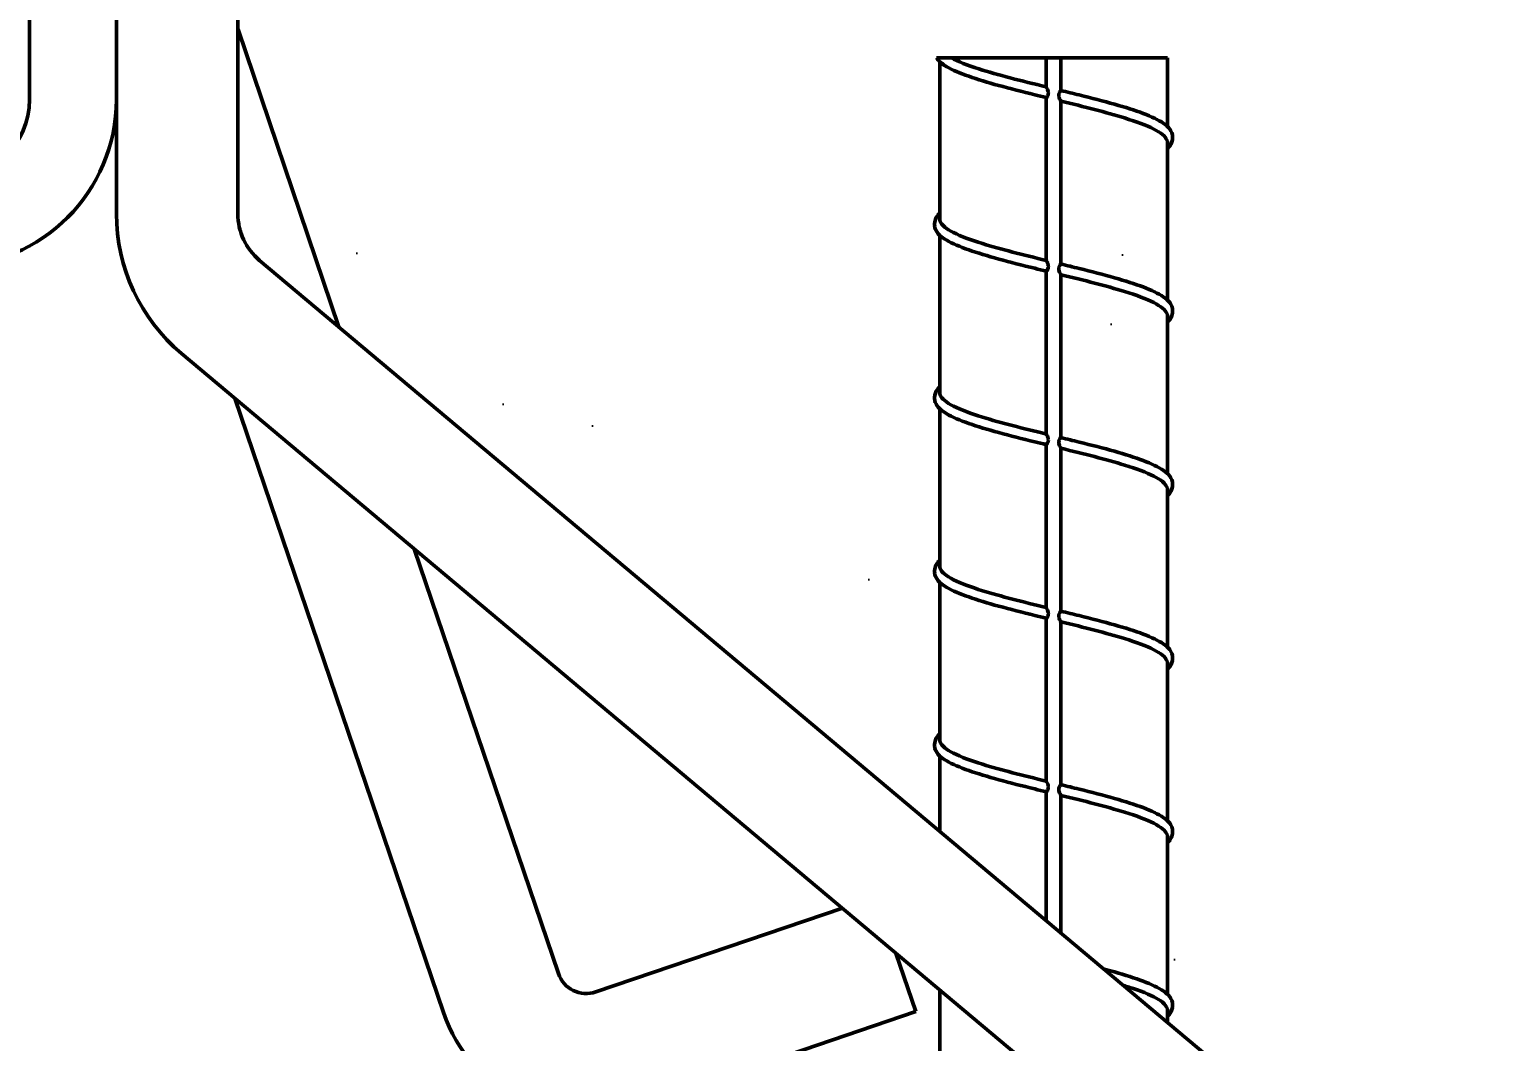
# Model space of a CAD drawing. Header units: inches. Extents: x 6 to 170, y 1 to 50.
# Drawn here: x 22.11 to 25.14, y 14.033 to 16.116 of the extents above; entities that cross this region are included whole.
import ezdxf

# ---------------------------------------------------------------- set-up
doc = ezdxf.new("R2010")
doc.units = ezdxf.units.IN
doc.header["$LTSCALE"] = 8
doc.header["$MEASUREMENT"] = 0
doc.layers.add('Visible (ANSI)', color=7, linetype='Continuous', lineweight=50)
doc.styles.get("Standard").update_dxf_attribs({"font": 'romans.shx'})
doc.dimstyles.get("Standard").update_dxf_attribs({"dimtxt": 1.5, "dimasz": 0.75, "dimexe": 0.5, "dimexo": 0.5, "dimgap": 0.09, "dimtad": 0, "dimtih": 1, "dimtoh": 1, "dimdec": 5, "dimzin": 0, "dimdsep": 46, "dimlunit": 5, "dimtxsty": 'Standard', "dimcen": 0, "dimclrd": 256, "dimclre": 256, "dimclrt": 256, "dimadec": 0, "dimazin": 0, "dimtfac": 0.75, "dimtdec": 5, "dimtofl": 0, "dimtmove": 0, "dimatfit": 3, "dimfxl": 0, "dimtolj": 1, "dimtzin": 0, "dimlwd": -1, "dimlwe": -1, "dimarcsym": 0})

# ---------------------------------------------------------------- blocks, each defined once
blk = doc.blocks.new('*D1')
for p, q in [((11.7323, 15.1523), (11.7323, 24.6159)), ((20.9823, 15.1523), (20.9823, 24.6159)), ((13.2323, 24.1159), (19.4823, 24.1159)), ((20.9823, 24.1159), (23.4283, 24.1159))]:
    blk.add_line(p, q)
for points in [[(13.2323, 24.3659), (13.2323, 23.8659), (11.7323, 24.1159)], [(19.4823, 24.3659), (19.4823, 23.8659), (20.9823, 24.1159)]]:
    blk.add_solid(points)
at = {"layer": 'Defpoints', "color": 0}
for p in [(20.9823, 24.1159), (11.7323, 14.6523), (20.9823, 14.6523)]:
    blk.add_point(p, dxfattribs=at)
at = {"insert": (28.4818, 24.1159), "char_height": 1.5, "attachment_point": 5}
blk.add_mtext('\\A1;9{\\H0.750000x;\\S1/4;} [235]', dxfattribs=at)
blk = doc.blocks.new('*D3')
for p, q in [((26.7948, 17.3073), (34.8194, 17.3073)), ((34.3194, 15.8073), (34.3194, 13.9918)), ((34.3194, 9.6527), (34.3194, 11.9918)), ((16.8573, 8.1527), (34.8194, 8.1527))]:
    blk.add_line(p, q)
for points in [[(34.0694, 15.8073), (34.5694, 15.8073), (34.3194, 17.3073)], [(34.0694, 9.6527), (34.5694, 9.6527), (34.3194, 8.1527)]]:
    blk.add_solid(points)
at = {"layer": 'Defpoints', "color": 0}
for p in [(26.2948, 17.3073), (34.3194, 17.3073), (16.3573, 8.1527)]:
    blk.add_point(p, dxfattribs=at)
at = {"insert": (34.3194, 12.9918), "char_height": 1.5, "attachment_point": 5}
blk.add_mtext('\\A1;INVERT', dxfattribs=at)

msp = doc.modelspace()

# ---------------------------------------------------------------- hatches: boundary and pattern name
h = msp.add_hatch()
h.set_pattern_fill('AR-CONC', scale=0.5, style=0)
h.set_pattern_definition([(50, (-24.881, -75.5207), (3.5863, -0.31376), [0.375, -4.125]), (355, (-24.881, -75.5207), (-0.69376, 3.76096), [0.3, -3.3]), (100.4514, (-24.5822, -75.547), (2.89255, 3.4472), [0.3187, -3.50571]), (46.184, (-24.881, -74.5207), (5.3362, -0.8276), [0.5625, -6.1875]), (96.6356, (-24.4364, -74.5897), (4.67331, 4.8706), [0.47805, -5.25856]), (351.184, (-24.881, -74.5207), (4.6733, 4.8706), [0.45, -4.95]), (21, (-24.381, -74.7707), (2.984535, -2.013094), [0.375, -4.125]), (326, (-24.381, -74.7707), (1.21658, 3.62575), [0.3, -3.3]), (71.4514, (-24.1323, -74.9385), (4.20111, 1.61265), [0.3187, -3.50571]), (37.5, (-24.881, -75.5207), (0.0608, 1.66447), [0, -3.26, 0, -3.35, 0, -3.3125]), (7.5, (-24.881, -75.5207), (1.315348, 1.97206), [0, -1.91, 0, -3.185, 0, -1.2625]), (327.5, (-25.996, -75.5207), (2.669112, -0.112774), [0, -1.25, 0, -3.9, 0, -5.175]), (317.5, (-26.496, -75.5207), (2.91593, 0.500525), [0, -1.625, 0, -2.59, 0, -3.675])])
h.paths.add_polyline_path([(6.357302, 17.307259), (6.357302, 4.137707), (8.321623, 4.137707), (8.321623, 12.12387), (7.904212, 12.197471, -0.36397023), (7.68936, 12.453521), (7.68936, 12.728537), (7.373155, 12.728537), (7.373155, 12.596112), (7.13503, 12.596112), (7.13503, 13.233462), (7.373155, 13.233462), (7.373155, 13.101037), (7.68936, 13.101037), (7.68936, 13.378944, -0.22169466), (7.782235, 13.578116), (8.320134, 14.029467), (8.320134, 14.994748), (8.843884, 14.994748), (8.843884, 14.468945), (9.917325, 15.369669), (10.165302, 16.100185), (10.165302, 16.587259), (10.395302, 16.587259), (10.395302, 17.307259)])
h.paths.add_polyline_path([(8.320134, 13.081037), (8.320134, 13.840182), (7.87544, 13.46704, 0.22169466), (7.83436, 13.378944), (7.83436, 13.081037)], flags=17)
h.paths.add_polyline_path([(7.83436, 12.748537), (7.83436, 12.453521, 0.36397023), (7.929391, 12.340268), (8.321623, 12.271107), (8.321623, 12.748537)], flags=17)
h.paths.add_polyline_path([(9.827481, 15.104997), (8.830373, 14.268324), (8.830373, 14.233126), (9.409362, 14.036586, 0.41421356), (9.475951, 14.069424)], flags=17)
h.paths.add_polyline_path([(9.209862, 12.114487), (9.184683, 11.97169), (8.835373, 12.033282), (8.835373, 4.137707), (16.357302, 4.137707), (16.357302, 7.950207, -0.22836778), (13.852543, 9.157165), (11.62839, 11.94887, -0.16978527), (11.529802, 12.230832), (11.529802, 13.022774), (11.481737, 13.083105, -0.1695796), (11.342302, 13.481378), (11.342302, 14.039668), (11.173052, 14.039668), (11.173052, 14.57485), (11.342302, 14.57485), (11.342302, 14.667259), (11.747302, 14.667259), (11.747302, 14.447259), (11.782302, 14.447259), (11.782302, 15.394259, 0.41879765), (11.554802, 15.618232), (11.554802, 14.768259), (10.909802, 14.768259), (10.909802, 15.618259), (10.838302, 15.618259, -0.32641956), (10.435302, 15.912729), (10.435302, 15.736259, -0.22169466), (10.342427, 15.537088), (10.226176, 15.439541), (9.731623, 13.982635, -0.41421356), (9.322573, 13.780914), (8.835373, 13.946297), (8.835373, 12.180519)])
h.paths.add_polyline_path([(16.357302, 7.950207), (16.357302, 4.137707), (23.879231, 4.137707), (23.879231, 12.033282), (23.529921, 11.97169), (23.504742, 12.114487), (23.879231, 12.180519), (23.879231, 13.946297), (23.392031, 13.780914, -0.41421356), (22.982982, 13.982635), (22.488429, 15.439541), (22.372177, 15.537088, -0.22169466), (22.279302, 15.736259), (22.279302, 15.912729, -0.32641956), (21.876302, 15.618259), (21.804802, 15.618259), (21.804802, 14.768259), (21.159802, 14.768259), (21.159802, 15.618232, 0.41879765), (20.932302, 15.394259), (20.932302, 14.447259), (20.967302, 14.447259), (20.967302, 14.667259), (21.372302, 14.667259), (21.372302, 14.57485), (21.541552, 14.57485), (21.541552, 14.039668), (21.372302, 14.039668), (21.372302, 13.482401, -0.16999096), (21.232867, 13.083105), (21.184802, 13.022774), (21.184802, 12.230832, -0.16978527), (21.086214, 11.94887), (18.862061, 9.157165, -0.22836778)])
h.paths.add_polyline_path([(22.887123, 15.104997), (23.238653, 14.069424, 0.41421356), (23.305242, 14.036586), (23.884231, 14.233126), (23.884231, 14.268324)], flags=17)
h.paths.add_polyline_path([(24.39447, 13.081037), (24.880244, 13.081037), (24.880244, 13.378944, 0.22169466), (24.839165, 13.46704), (24.39447, 13.840182)], flags=17)
h.paths.add_polyline_path([(24.392981, 12.271107), (24.785213, 12.340268, 0.36397023), (24.880244, 12.453521), (24.880244, 12.748537), (24.392981, 12.748537)], flags=17)
h.paths.add_polyline_path([(26.357302, 17.307259), (22.319302, 17.307259), (22.319302, 16.587259), (22.549302, 16.587259), (22.549302, 16.100185), (22.797279, 15.369669), (23.87072, 14.468945), (23.87072, 14.994748), (24.39447, 14.994748), (24.39447, 14.029467), (24.932369, 13.578116, -0.22169466), (25.025244, 13.378944), (25.025244, 13.101037), (25.341449, 13.101037), (25.341449, 13.233462), (25.579574, 13.233462), (25.579574, 12.596112), (25.341449, 12.596112), (25.341449, 12.728537), (25.025244, 12.728537), (25.025244, 12.453521, -0.36397023), (24.810392, 12.197471), (24.392981, 12.12387), (24.392981, 4.137707), (26.357302, 4.137707)])

# ---------------------------------------------------------------- linework, layer by layer
at = {"layer": 'Visible (ANSI)'}
for p, q in [((22.110302, 17.307259), (22.110302, 15.971259)), ((22.289302, 15.971259), (22.289302, 17.307259)), ((22.539302, 15.736259), (22.539302, 16.557259)), ((22.539567, 16.115652), (22.74742, 15.503339)), ((23.977357, 16.057259), (23.981526, 16.057259)), ((23.981526, 16.057259), (24.007582, 16.057259)), ((23.983869, 16.049378), (23.983869, 15.725906)), ((24.007582, 16.057259), (24.203244, 16.057259)), ((24.203244, 16.057259), (24.233244, 16.057259)), ((24.203244, 16.057259), (24.203244, 15.997363)), ((24.233244, 16.057259), (24.452619, 16.057259)), ((24.233244, 16.057259), (24.233244, 15.990098)), ((24.452619, 16.057259), (24.452619, 15.915939)), ((22.289302, 15.971259), (22.289302, 15.736259)), ((24.203244, 15.975459), (24.203244, 15.64022)), ((24.233244, 15.968194), (24.233244, 15.632955)), ((24.452619, 15.882515), (24.452619, 15.558796)), ((23.983869, 15.69206), (23.983869, 15.368763)), ((25.006289, 13.607923), (22.583954, 15.640504)), ((24.203244, 15.618316), (24.203244, 15.283078)), ((24.233244, 15.611051), (24.233244, 15.275812)), ((24.452619, 15.525372), (24.452619, 15.201653)), ((22.423257, 15.448993), (24.845592, 13.416412)), ((22.533162, 15.356771), (22.962288, 14.092605)), ((23.983869, 15.334917), (23.983869, 15.01162)), ((24.203244, 15.261174), (24.203244, 14.925935)), ((24.233244, 15.253908), (24.233244, 14.918669)), ((24.452619, 15.16823), (24.452619, 14.84451)), ((22.902323, 15.047008), (23.199021, 14.172965)), ((23.983869, 14.977774), (23.983869, 14.654477)), ((24.203244, 14.904031), (24.203244, 14.568792)), ((24.233244, 14.896765), (24.233244, 14.561526)), ((24.452619, 14.811087), (24.452619, 14.487367)), ((23.983869, 14.620631), (23.983869, 14.465835)), ((24.203244, 14.546888), (24.203244, 14.281758)), ((24.233244, 14.539622), (24.233244, 14.256585)), ((24.452619, 14.453944), (24.452619, 14.130224)), ((23.276179, 14.134914), (23.783913, 14.307267)), ((23.89385, 14.215019), (23.934772, 14.094466)), ((23.983869, 14.139483), (23.983869, 13.940192)), ((23.356539, 13.898182), (23.934772, 14.094466)), ((24.452619, 14.096801), (24.452619, 14.072507))]:
    msp.add_line(p, q, dxfattribs=at)
for centre, radius, start, end in [((22.544302, 16.117259), 0.005, 180, 198.75), ((21.946302, 15.971259), 0.164, 270, 0), ((21.946302, 15.971259), 0.343, 270, 0), ((22.664302, 15.736259), 0.375, 180, 230), ((22.664302, 15.736259), 0.125, 180, 230), ((23.256625, 14.192519), 0.060832, 198.75, 288.75), ((23.256625, 14.192519), 0.310832, 198.75, 288.75)]:
    msp.add_arc(centre, radius, start, end, dxfattribs=at)
for points, knots in [([(24.179408, 15.981263), (24.153742, 15.987575), (24.128401, 15.993968), (24.082542, 16.006545), (24.061422, 16.012885), (24.025228, 16.025639), (24.009866, 16.032185), (23.988781, 16.044552), (23.981675, 16.050228), (23.977357, 16.057259)], [0, 0, 0, 0, 0.203430746, 0.203430746, 0.404937263, 0.404937263, 0.610847612, 0.610847612, 0.783550252, 0.783550252, 0.783550252, 0.783550252]), ([(24.007582, 16.057259), (24.021349, 16.049642), (24.040652, 16.0421), (24.083602, 16.028289), (24.105476, 16.022136), (24.152713, 16.009749), (24.17776, 16.003597), (24.203244, 15.997403)], [0, 0, 0, 0, 0.246279009, 0.246279009, 0.446529448, 0.446529448, 0.646759767, 0.646759767, 0.646759767, 0.646759767]), ([(24.203244, 15.997363), (24.203244, 15.997268), (24.203342, 15.997073), (24.203756, 15.996369), (24.204119, 15.995802), (24.204992, 15.994269), (24.205495, 15.993303), (24.206443, 15.990989), (24.206865, 15.989641), (24.207302, 15.987272), (24.207406, 15.986288), (24.207421, 15.985307)], [0.1204216818, 0.1204216818, 0.1204216818, 0.1204216818, 0.1282466029, 0.1282466029, 0.1382972589, 0.1382972589, 0.149124682, 0.149124682, 0.1608628341, 0.1608628341, 0.1686954046, 0.1686954046, 0.1686954046, 0.1686954046]), ([(24.207421, 15.985307), (24.207427, 15.9849), (24.207418, 15.984494), (24.207318, 15.982885), (24.207096, 15.981713), (24.206418, 15.979696), (24.206008, 15.978879), (24.205108, 15.977461), (24.204646, 15.976919), (24.203802, 15.976025), (24.203448, 15.975727), (24.203266, 15.975518), (24.203244, 15.975483), (24.203244, 15.975459)], [0.1686954046, 0.1686954046, 0.1686954046, 0.1686954046, 0.1719430281, 0.1719430281, 0.1816510011, 0.1816510011, 0.1903114508, 0.1903114508, 0.1995096788, 0.1995096788, 0.2105702879, 0.2105702879, 0.2139479988, 0.2139479988, 0.2139479988, 0.2139479988]), ([(24.233244, 15.968194), (24.233244, 15.96827), (24.233153, 15.968439), (24.232753, 15.969075), (24.232392, 15.969608), (24.231518, 15.971061), (24.231015, 15.971977), (24.230063, 15.974191), (24.229639, 15.975482), (24.229158, 15.977973), (24.22905, 15.979132), (24.229067, 15.980283)], [0.3284884484, 0.3284884484, 0.3284884484, 0.3284884484, 0.3355788545, 0.3355788545, 0.3449996679, 0.3449996679, 0.3549342348, 0.3549342348, 0.3656542501, 0.3656542501, 0.3743083516, 0.3743083516, 0.3743083516, 0.3743083516]), ([(24.229067, 15.980283), (24.22907, 15.980514), (24.229079, 15.980745), (24.229168, 15.982259), (24.229407, 15.983513), (24.230122, 15.985664), (24.230552, 15.98654), (24.231483, 15.988043), (24.231951, 15.988613), (24.232636, 15.989381), (24.232876, 15.989622), (24.233172, 15.989946), (24.233244, 15.990042), (24.233244, 15.990098)], [0.3743083516, 0.3743083516, 0.3743083516, 0.3743083516, 0.3760437641, 0.3760437641, 0.385752735, 0.385752735, 0.3944012706, 0.3944012706, 0.403436885, 0.403436885, 0.4106840141, 0.4106840141, 0.4171682294, 0.4171682294, 0.4171682294, 0.4171682294]), ([(24.452619, 15.882515), (24.452619, 15.884332), (24.45226, 15.886151), (24.448527, 15.895592), (24.43926, 15.903134), (24.409323, 15.918369), (24.388955, 15.92591), (24.345757, 15.939311), (24.324954, 15.945062), (24.280465, 15.956628), (24.25704, 15.962378), (24.233244, 15.968161)], [0.926164658, 0.926164658, 0.926164658, 0.926164658, 0.985116036, 0.985116036, 1.231395044, 1.231395044, 1.477674053, 1.477674053, 1.664662529, 1.664662529, 1.851630885, 1.851630885, 1.851630885, 1.851630885]), ([(24.270734, 15.980924), (24.296197, 15.974588), (24.321068, 15.96817), (24.365546, 15.955536), (24.385741, 15.949164), (24.419793, 15.936298), (24.433886, 15.929689), (24.449538, 15.919005), (24.453964, 15.915142), (24.460659, 15.906261), (24.463137, 15.900704), (24.463242, 15.893708)], [0, 0, 0, 0, 0.203969624, 0.203969624, 0.406026718, 0.406026718, 0.612891389, 0.612891389, 0.725113834, 0.725113834, 0.841255683, 0.841255683, 0.841255683, 0.841255683]), ([(24.463242, 15.893708), (24.463346, 15.886804), (24.461088, 15.881292), (24.456395, 15.874729), (24.454636, 15.872749), (24.452619, 15.870844)], [0, 0, 0, 0, 0.114595272, 0.114595272, 0.168220617, 0.168220617, 0.168220617, 0.168220617]), ([(23.973246, 15.715136), (23.973349, 15.722042), (23.975772, 15.727555), (23.980486, 15.73389), (23.982077, 15.735663), (23.983869, 15.737374)], [0, 0, 0, 0, 0.114634885, 0.114634885, 0.162316622, 0.162316622, 0.162316622, 0.162316622]), ([(23.983869, 15.725906), (23.983869, 15.724089), (23.984228, 15.72227), (23.987961, 15.712829), (23.997227, 15.705288), (24.027165, 15.690053), (24.047533, 15.682511), (24.09073, 15.66911), (24.111534, 15.66336), (24.156023, 15.651793), (24.179448, 15.646044), (24.203244, 15.640261)], [0.926164658, 0.926164658, 0.926164658, 0.926164658, 0.985116036, 0.985116036, 1.231395044, 1.231395044, 1.477674053, 1.477674053, 1.664662529, 1.664662529, 1.851630885, 1.851630885, 1.851630885, 1.851630885]), ([(24.179408, 15.62412), (24.153742, 15.630432), (24.128401, 15.636825), (24.082542, 15.649402), (24.061422, 15.655742), (24.025228, 15.668496), (24.009866, 15.675042), (23.986526, 15.688732), (23.978347, 15.695328), (23.9738, 15.708289), (23.973193, 15.711621), (23.973246, 15.715136)], [0, 0, 0, 0, 0.203430746, 0.203430746, 0.404937263, 0.404937263, 0.610847612, 0.610847612, 0.824043032, 0.824043032, 0.882389128, 0.882389128, 0.882389128, 0.882389128]), ([(24.203244, 15.64022), (24.203244, 15.640117), (24.203361, 15.639893), (24.203826, 15.639115), (24.204203, 15.638521), (24.205095, 15.636933), (24.205601, 15.635937), (24.206533, 15.633579), (24.206937, 15.63222), (24.207322, 15.629937), (24.207408, 15.629049), (24.207421, 15.628164)], [0.4206586508, 0.4206586508, 0.4206586508, 0.4206586508, 0.4289664094, 0.4289664094, 0.4388051619, 0.4388051619, 0.449483114, 0.449483114, 0.4609557774, 0.4609557774, 0.46790441, 0.46790441, 0.46790441, 0.46790441]), ([(24.207421, 15.628164), (24.207428, 15.627667), (24.207413, 15.62717), (24.207278, 15.625495), (24.20704, 15.624353), (24.206337, 15.622371), (24.205914, 15.621565), (24.205001, 15.620179), (24.20454, 15.619657), (24.203715, 15.618801), (24.203383, 15.618525), (24.203256, 15.618357), (24.203244, 15.618334), (24.203244, 15.618316)], [0.46790441, 0.46790441, 0.46790441, 0.46790441, 0.4718081582, 0.4718081582, 0.4812317107, 0.4812317107, 0.4898713876, 0.4898713876, 0.4991058623, 0.4991058623, 0.5102974269, 0.5102974269, 0.512753577, 0.512753577, 0.512753577, 0.512753577]), ([(24.233244, 15.611051), (24.233244, 15.611085), (24.233226, 15.611138), (24.233083, 15.611428), (24.23282, 15.611816), (24.232083, 15.612968), (24.231618, 15.613723), (24.230646, 15.615626), (24.230156, 15.616772), (24.229387, 15.619379), (24.229132, 15.620825), (24.229066, 15.622571), (24.229063, 15.622856), (24.229067, 15.623141)], [0.2107758481, 0.2107758481, 0.2107758481, 0.2107758481, 0.2140832419, 0.2140832419, 0.2239658174, 0.2239658174, 0.2340855217, 0.2340855217, 0.2450407547, 0.2450407547, 0.2566376021, 0.2566376021, 0.2588943506, 0.2588943506, 0.2588943506, 0.2588943506]), ([(24.229067, 15.623141), (24.229083, 15.624232), (24.229214, 15.625317), (24.229713, 15.62744), (24.230092, 15.628436), (24.230976, 15.630153), (24.231448, 15.630826), (24.232349, 15.631949), (24.232759, 15.632355), (24.233158, 15.632787), (24.233244, 15.632894), (24.233244, 15.632955)], [0.2588943506, 0.2588943506, 0.2588943506, 0.2588943506, 0.2675566432, 0.2675566432, 0.2768896283, 0.2768896283, 0.2861479064, 0.2861479064, 0.2965808941, 0.2965808941, 0.3032050972, 0.3032050972, 0.3032050972, 0.3032050972]), ([(24.452619, 15.525372), (24.452619, 15.527189), (24.45226, 15.529008), (24.448527, 15.538449), (24.43926, 15.545991), (24.409323, 15.561226), (24.388955, 15.568767), (24.345757, 15.582168), (24.324954, 15.587919), (24.280465, 15.599485), (24.25704, 15.605235), (24.233244, 15.611018)], [0.926164658, 0.926164658, 0.926164658, 0.926164658, 0.985116036, 0.985116036, 1.231395044, 1.231395044, 1.477674053, 1.477674053, 1.664662529, 1.664662529, 1.851630885, 1.851630885, 1.851630885, 1.851630885]), ([(24.270734, 15.623781), (24.296197, 15.617445), (24.321068, 15.611027), (24.365546, 15.598393), (24.385741, 15.592021), (24.419793, 15.579155), (24.433886, 15.572546), (24.449538, 15.561862), (24.453964, 15.558), (24.460659, 15.549118), (24.463137, 15.543562), (24.463242, 15.536565)], [0, 0, 0, 0, 0.203969624, 0.203969624, 0.406026718, 0.406026718, 0.612891389, 0.612891389, 0.725113834, 0.725113834, 0.841255683, 0.841255683, 0.841255683, 0.841255683]), ([(24.463242, 15.536565), (24.463346, 15.529661), (24.461088, 15.524149), (24.456395, 15.517586), (24.454636, 15.515607), (24.452619, 15.513701)], [0, 0, 0, 0, 0.114595272, 0.114595272, 0.168220617, 0.168220617, 0.168220617, 0.168220617]), ([(23.973246, 15.357993), (23.973349, 15.364899), (23.975772, 15.370412), (23.980486, 15.376748), (23.982077, 15.37852), (23.983869, 15.380231)], [0, 0, 0, 0, 0.114634885, 0.114634885, 0.162316622, 0.162316622, 0.162316622, 0.162316622]), ([(23.983869, 15.368763), (23.983869, 15.366946), (23.984228, 15.365127), (23.987961, 15.355687), (23.997227, 15.348145), (24.027165, 15.33291), (24.047533, 15.325368), (24.09073, 15.311967), (24.111534, 15.306217), (24.156023, 15.29465), (24.179448, 15.288901), (24.203244, 15.283118)], [0.926164658, 0.926164658, 0.926164658, 0.926164658, 0.985116036, 0.985116036, 1.231395044, 1.231395044, 1.477674053, 1.477674053, 1.664662529, 1.664662529, 1.851630885, 1.851630885, 1.851630885, 1.851630885]), ([(24.179408, 15.266978), (24.153742, 15.273289), (24.128401, 15.279682), (24.082542, 15.292259), (24.061422, 15.298599), (24.025228, 15.311354), (24.009866, 15.317899), (23.986526, 15.331589), (23.978347, 15.338185), (23.9738, 15.351146), (23.973193, 15.354478), (23.973246, 15.357993)], [0, 0, 0, 0, 0.203430746, 0.203430746, 0.404937263, 0.404937263, 0.610847612, 0.610847612, 0.824043032, 0.824043032, 0.882389128, 0.882389128, 0.882389128, 0.882389128]), ([(24.203244, 15.283078), (24.203244, 15.283066), (24.203245, 15.283052), (24.20328, 15.282881), (24.203474, 15.282554), (24.204103, 15.281524), (24.204527, 15.280833), (24.205474, 15.27904), (24.205982, 15.277934), (24.206705, 15.275811), (24.206957, 15.274868), (24.207305, 15.27296), (24.207406, 15.27199), (24.207421, 15.271021)], [0.3562750978, 0.3562750978, 0.3562750978, 0.3562750978, 0.3571842199, 0.3571842199, 0.3667230818, 0.3667230818, 0.3763972695, 0.3763972695, 0.3870648736, 0.3870648736, 0.3947330351, 0.3947330351, 0.4021176952, 0.4021176952, 0.4021176952, 0.4021176952]), ([(24.207421, 15.271021), (24.207441, 15.269714), (24.207298, 15.268405), (24.206724, 15.266188), (24.206356, 15.265288), (24.205499, 15.263724), (24.20504, 15.263112), (24.204151, 15.262077), (24.203736, 15.261701), (24.203331, 15.261312), (24.203244, 15.26122), (24.203244, 15.261174)], [0.4021176952, 0.4021176952, 0.4021176952, 0.4021176952, 0.4120822148, 0.4120822148, 0.4204192736, 0.4204192736, 0.4288881644, 0.4288881644, 0.438800787, 0.438800787, 0.4451307126, 0.4451307126, 0.4451307126, 0.4451307126]), ([(24.229067, 15.265998), (24.229086, 15.267258), (24.229258, 15.268507), (24.229863, 15.270728), (24.230263, 15.271675), (24.231168, 15.273308), (24.231641, 15.273941), (24.232519, 15.274988), (24.232903, 15.275357), (24.233194, 15.275691), (24.233244, 15.275765), (24.233244, 15.275812)], [0.2007965331, 0.2007965331, 0.2007965331, 0.2007965331, 0.2103536846, 0.2103536846, 0.2191863103, 0.2191863103, 0.2281332374, 0.2281332374, 0.2384115104, 0.2384115104, 0.2433064525, 0.2433064525, 0.2433064525, 0.2433064525]), ([(24.233244, 15.253908), (24.233244, 15.253962), (24.2332, 15.25406), (24.23295, 15.254491), (24.23264, 15.254944), (24.231835, 15.256231), (24.231349, 15.257058), (24.230376, 15.259103), (24.22991, 15.260317), (24.229251, 15.262955), (24.229065, 15.264356), (24.229065, 15.265834), (24.229066, 15.265916), (24.229067, 15.265998)], [0.1548793359, 0.1548793359, 0.1548793359, 0.1548793359, 0.1598094867, 0.1598094867, 0.1692063025, 0.1692063025, 0.1789849012, 0.1789849012, 0.1895908278, 0.1895908278, 0.2001760629, 0.2001760629, 0.2007965331, 0.2007965331, 0.2007965331, 0.2007965331]), ([(24.452619, 15.16823), (24.452619, 15.170046), (24.45226, 15.171865), (24.448527, 15.181306), (24.43926, 15.188848), (24.409323, 15.204083), (24.388955, 15.211624), (24.345757, 15.225026), (24.324954, 15.230776), (24.280465, 15.242342), (24.25704, 15.248092), (24.233244, 15.253875)], [0.926164658, 0.926164658, 0.926164658, 0.926164658, 0.985116036, 0.985116036, 1.231395044, 1.231395044, 1.477674053, 1.477674053, 1.664662529, 1.664662529, 1.851630885, 1.851630885, 1.851630885, 1.851630885]), ([(24.270734, 15.266639), (24.296197, 15.260302), (24.321068, 15.253885), (24.365546, 15.24125), (24.385741, 15.234878), (24.419793, 15.222012), (24.433886, 15.215403), (24.449538, 15.204719), (24.453964, 15.200857), (24.460659, 15.191976), (24.463137, 15.186419), (24.463242, 15.179422)], [0, 0, 0, 0, 0.203969624, 0.203969624, 0.406026718, 0.406026718, 0.612891389, 0.612891389, 0.725113834, 0.725113834, 0.841255683, 0.841255683, 0.841255683, 0.841255683]), ([(24.463242, 15.179422), (24.463346, 15.172518), (24.461088, 15.167007), (24.456395, 15.160443), (24.454636, 15.158464), (24.452619, 15.156558)], [0, 0, 0, 0, 0.114595272, 0.114595272, 0.168220617, 0.168220617, 0.168220617, 0.168220617]), ([(24.179408, 14.909835), (24.153742, 14.916147), (24.128401, 14.922539), (24.082542, 14.935116), (24.061422, 14.941457), (24.025228, 14.954211), (24.009866, 14.960757), (23.986526, 14.974446), (23.978347, 14.981042), (23.9738, 14.994003), (23.973193, 14.997335), (23.973246, 15.00085)], [0, 0, 0, 0, 0.203430746, 0.203430746, 0.404937263, 0.404937263, 0.610847612, 0.610847612, 0.824043032, 0.824043032, 0.882389128, 0.882389128, 0.882389128, 0.882389128]), ([(23.973246, 15.00085), (23.973349, 15.007757), (23.975772, 15.013269), (23.980486, 15.019605), (23.982077, 15.021377), (23.983869, 15.023088)], [0, 0, 0, 0, 0.114634885, 0.114634885, 0.162316622, 0.162316622, 0.162316622, 0.162316622]), ([(23.983869, 15.01162), (23.983869, 15.009804), (23.984228, 15.007985), (23.987961, 14.998544), (23.997227, 14.991002), (24.027165, 14.975767), (24.047533, 14.968225), (24.09073, 14.954824), (24.111534, 14.949074), (24.156023, 14.937508), (24.179448, 14.931758), (24.203244, 14.925975)], [0.926164658, 0.926164658, 0.926164658, 0.926164658, 0.985116036, 0.985116036, 1.231395044, 1.231395044, 1.477674053, 1.477674053, 1.664662529, 1.664662529, 1.851630885, 1.851630885, 1.851630885, 1.851630885]), ([(24.203244, 14.925935), (24.203244, 14.92584), (24.203342, 14.925644), (24.203756, 14.92494), (24.204119, 14.924373), (24.204992, 14.92284), (24.205495, 14.921874), (24.206443, 14.91956), (24.206865, 14.918213), (24.207302, 14.915843), (24.207406, 14.91486), (24.207421, 14.913878)], [0.1204216839, 0.1204216839, 0.1204216839, 0.1204216839, 0.1282466123, 0.1282466123, 0.1382972686, 0.1382972686, 0.1491246927, 0.1491246927, 0.1608628446, 0.1608628446, 0.1686954076, 0.1686954076, 0.1686954076, 0.1686954076]), ([(24.207421, 14.913878), (24.207427, 14.913472), (24.207418, 14.913065), (24.207318, 14.911457), (24.207096, 14.910285), (24.206418, 14.908268), (24.206008, 14.90745), (24.205108, 14.906032), (24.204646, 14.905491), (24.203802, 14.904597), (24.203448, 14.904298), (24.203266, 14.904089), (24.203244, 14.904054), (24.203244, 14.904031)], [0.1686954076, 0.1686954076, 0.1686954076, 0.1686954076, 0.1719430384, 0.1719430384, 0.1816510101, 0.1816510101, 0.1903114601, 0.1903114601, 0.1995096894, 0.1995096894, 0.2105703006, 0.2105703006, 0.2139480038, 0.2139480038, 0.2139480038, 0.2139480038]), ([(24.233244, 14.896765), (24.233244, 14.896842), (24.233153, 14.897011), (24.232753, 14.897646), (24.232392, 14.898179), (24.231518, 14.899633), (24.231015, 14.900548), (24.230063, 14.902762), (24.229639, 14.904053), (24.229158, 14.906544), (24.22905, 14.907704), (24.229067, 14.908855)], [0.3284884574, 0.3284884574, 0.3284884574, 0.3284884574, 0.3355787943, 0.3355787943, 0.3449996071, 0.3449996071, 0.3549341687, 0.3549341687, 0.3656541798, 0.3656541798, 0.3743083629, 0.3743083629, 0.3743083629, 0.3743083629]), ([(24.229067, 14.908855), (24.22907, 14.909086), (24.229079, 14.909316), (24.229168, 14.910831), (24.229407, 14.912085), (24.230122, 14.914236), (24.230552, 14.915111), (24.231483, 14.916614), (24.231951, 14.917184), (24.232636, 14.917952), (24.232876, 14.918193), (24.233172, 14.918517), (24.233244, 14.918614), (24.233244, 14.918669)], [0.3743083629, 0.3743083629, 0.3743083629, 0.3743083629, 0.3760436984, 0.3760436984, 0.3857526835, 0.3857526835, 0.3944012205, 0.3944012205, 0.4034368263, 0.4034368263, 0.4106839866, 0.4106839866, 0.417168243, 0.417168243, 0.417168243, 0.417168243]), ([(24.270734, 14.909496), (24.296197, 14.903159), (24.321068, 14.896742), (24.365546, 14.884107), (24.385741, 14.877735), (24.419793, 14.864869), (24.433886, 14.858261), (24.449538, 14.847576), (24.453964, 14.843714), (24.460659, 14.834833), (24.463137, 14.829276), (24.463242, 14.822279)], [0, 0, 0, 0, 0.203969624, 0.203969624, 0.406026718, 0.406026718, 0.612891389, 0.612891389, 0.725113834, 0.725113834, 0.841255683, 0.841255683, 0.841255683, 0.841255683]), ([(24.452619, 14.811087), (24.452619, 14.812903), (24.45226, 14.814723), (24.448527, 14.824163), (24.43926, 14.831705), (24.409323, 14.84694), (24.388955, 14.854482), (24.345757, 14.867883), (24.324954, 14.873633), (24.280465, 14.8852), (24.25704, 14.890949), (24.233244, 14.896732)], [0.926164658, 0.926164658, 0.926164658, 0.926164658, 0.985116036, 0.985116036, 1.231395044, 1.231395044, 1.477674053, 1.477674053, 1.664662529, 1.664662529, 1.851630885, 1.851630885, 1.851630885, 1.851630885]), ([(24.463242, 14.822279), (24.463346, 14.815375), (24.461088, 14.809864), (24.456395, 14.8033), (24.454636, 14.801321), (24.452619, 14.799415)], [0, 0, 0, 0, 0.114595272, 0.114595272, 0.168220617, 0.168220617, 0.168220617, 0.168220617]), ([(23.973246, 14.643708), (23.973349, 14.650614), (23.975772, 14.656126), (23.980486, 14.662462), (23.982077, 14.664234), (23.983869, 14.665945)], [0, 0, 0, 0, 0.114634885, 0.114634885, 0.162316622, 0.162316622, 0.162316622, 0.162316622]), ([(24.179408, 14.552692), (24.153742, 14.559004), (24.128401, 14.565397), (24.082542, 14.577973), (24.061422, 14.584314), (24.025228, 14.597068), (24.009866, 14.603614), (23.986526, 14.617304), (23.978347, 14.623899), (23.9738, 14.63686), (23.973193, 14.640193), (23.973246, 14.643708)], [0, 0, 0, 0, 0.203430746, 0.203430746, 0.404937263, 0.404937263, 0.610847612, 0.610847612, 0.824043032, 0.824043032, 0.882389128, 0.882389128, 0.882389128, 0.882389128]), ([(23.983869, 14.654478), (23.983869, 14.652661), (23.984228, 14.650842), (23.987961, 14.641401), (23.997227, 14.633859), (24.027165, 14.618624), (24.047533, 14.611083), (24.09073, 14.597681), (24.111534, 14.591931), (24.156023, 14.580365), (24.179448, 14.574615), (24.203244, 14.568832)], [0.926164658, 0.926164658, 0.926164658, 0.926164658, 0.985116036, 0.985116036, 1.231395044, 1.231395044, 1.477674053, 1.477674053, 1.664662529, 1.664662529, 1.851630885, 1.851630885, 1.851630885, 1.851630885]), ([(24.203244, 14.568792), (24.203244, 14.568777), (24.203246, 14.568759), (24.203291, 14.568573), (24.203493, 14.568237), (24.204134, 14.567188), (24.204562, 14.566487), (24.205513, 14.564673), (24.206021, 14.563555), (24.206865, 14.561033), (24.207187, 14.559641), (24.207383, 14.557727), (24.207414, 14.557231), (24.207421, 14.556736)], [0.1450000718, 0.1450000718, 0.1450000718, 0.1450000718, 0.1461895024, 0.1461895024, 0.1559098883, 0.1559098883, 0.1657998283, 0.1657998283, 0.1767233298, 0.1767233298, 0.1879342681, 0.1879342681, 0.1917944745, 0.1917944745, 0.1917944745, 0.1917944745]), ([(24.207421, 14.556736), (24.207434, 14.555869), (24.207377, 14.555004), (24.207072, 14.553065), (24.20677, 14.552037), (24.20599, 14.550253), (24.205548, 14.549538), (24.204641, 14.548318), (24.204187, 14.547852), (24.203473, 14.547157), (24.203244, 14.546963), (24.203244, 14.546888)], [0.1917944745, 0.1917944745, 0.1917944745, 0.1917944745, 0.1985404851, 0.1985404851, 0.2074376132, 0.2074376132, 0.2159419531, 0.2159419531, 0.2253186601, 0.2253186601, 0.2355664543, 0.2355664543, 0.2355664543, 0.2355664543]), ([(24.233244, 14.539622), (24.233244, 14.539712), (24.233118, 14.539928), (24.232626, 14.540695), (24.232238, 14.541275), (24.231332, 14.542824), (24.230825, 14.543791), (24.229897, 14.546097), (24.229502, 14.547428), (24.229126, 14.549775), (24.229052, 14.550747), (24.229067, 14.551712)], [0.3463590633, 0.3463590633, 0.3463590633, 0.3463590633, 0.3546160486, 0.3546160486, 0.3640591353, 0.3640591353, 0.3741245419, 0.3741245419, 0.3849878004, 0.3849878004, 0.3923094399, 0.3923094399, 0.3923094399, 0.3923094399]), ([(24.229067, 14.551712), (24.229072, 14.552027), (24.229086, 14.552341), (24.229201, 14.553877), (24.229442, 14.555069), (24.22981, 14.556154), (24.230152, 14.557163), (24.230586, 14.558031), (24.231518, 14.55952), (24.231986, 14.560083), (24.232804, 14.560996), (24.233124, 14.561293), (24.233235, 14.561481), (24.233244, 14.561506), (24.233244, 14.561526)], [0.3923094399, 0.3923094399, 0.3923094399, 0.3923094399, 0.3947013458, 0.3947013458, 0.4040715274, 0.4040715274, 0.4040715274, 0.4127870328, 0.4127870328, 0.4219560915, 0.4219560915, 0.4327728294, 0.4327728294, 0.4349012408, 0.4349012408, 0.4349012408, 0.4349012408]), ([(24.270734, 14.552353), (24.296197, 14.546017), (24.321068, 14.539599), (24.365546, 14.526964), (24.385741, 14.520592), (24.419793, 14.507726), (24.433886, 14.501118), (24.449538, 14.490433), (24.453964, 14.486571), (24.460659, 14.47769), (24.463137, 14.472133), (24.463242, 14.465136)], [0, 0, 0, 0, 0.203969624, 0.203969624, 0.406026718, 0.406026718, 0.612891389, 0.612891389, 0.725113834, 0.725113834, 0.841255683, 0.841255683, 0.841255683, 0.841255683]), ([(24.452619, 14.453944), (24.452619, 14.455761), (24.45226, 14.45758), (24.448527, 14.467021), (24.43926, 14.474562), (24.409323, 14.489797), (24.388955, 14.497339), (24.345757, 14.51074), (24.324954, 14.51649), (24.280465, 14.528057), (24.25704, 14.533806), (24.233244, 14.539589)], [0.926164658, 0.926164658, 0.926164658, 0.926164658, 0.985116036, 0.985116036, 1.231395044, 1.231395044, 1.477674053, 1.477674053, 1.664662529, 1.664662529, 1.851630885, 1.851630885, 1.851630885, 1.851630885]), ([(24.463242, 14.465136), (24.463346, 14.458232), (24.461088, 14.452721), (24.456395, 14.446157), (24.454636, 14.444178), (24.452619, 14.442272)], [0, 0, 0, 0, 0.114595272, 0.114595272, 0.168220617, 0.168220617, 0.168220617, 0.168220617]), ([(24.322162, 14.181973), (24.329446, 14.180015), (24.336548, 14.178059), (24.365546, 14.169822), (24.385741, 14.163449), (24.419793, 14.150583), (24.433886, 14.143975), (24.449538, 14.13329), (24.453964, 14.129428), (24.460659, 14.120547), (24.463137, 14.11499), (24.463242, 14.107993)], [0.141316369, 0.141316369, 0.141316369, 0.141316369, 0.203969624, 0.203969624, 0.406026718, 0.406026718, 0.612891389, 0.612891389, 0.725113834, 0.725113834, 0.841255683, 0.841255683, 0.841255683, 0.841255683]), ([(24.452619, 14.096801), (24.452619, 14.098618), (24.45226, 14.100437), (24.448527, 14.109878), (24.43926, 14.117419), (24.409323, 14.132654), (24.388955, 14.140196), (24.363599, 14.148062), (24.362793, 14.148311), (24.361984, 14.148559)], [0.926164658, 0.926164658, 0.926164658, 0.926164658, 0.985116036, 0.985116036, 1.231395044, 1.231395044, 1.477674053, 1.477674053, 1.485713955, 1.485713955, 1.485713955, 1.485713955]), ([(24.463242, 14.107993), (24.463346, 14.10109), (24.461088, 14.095578), (24.456395, 14.089014), (24.454636, 14.087035), (24.452619, 14.085129)], [0, 0, 0, 0, 0.114595272, 0.114595272, 0.168220617, 0.168220617, 0.168220617, 0.168220617])]:
    msp.add_open_spline(points, degree=3, knots=knots, dxfattribs=at)
for points in [[(24.203244, 15.975441), (24.195242, 15.977386), (24.187286, 15.979326), (24.179408, 15.981263)], [(24.233244, 15.990123), (24.245898, 15.987048), (24.258435, 15.983985), (24.270734, 15.980924)], [(24.203244, 15.618299), (24.195242, 15.620243), (24.187286, 15.622183), (24.179408, 15.62412)], [(24.233244, 15.63298), (24.245898, 15.629905), (24.258435, 15.626842), (24.270734, 15.623781)], [(24.233244, 15.275837), (24.245898, 15.272762), (24.258435, 15.269699), (24.270734, 15.266638)], [(24.203244, 15.261156), (24.195242, 15.2631), (24.187286, 15.26504), (24.179408, 15.266978)], [(24.203244, 14.904013), (24.195242, 14.905958), (24.187286, 14.907897), (24.179408, 14.909835)], [(24.233244, 14.918694), (24.245898, 14.915619), (24.258435, 14.912556), (24.270734, 14.909496)], [(24.203244, 14.54687), (24.195242, 14.548815), (24.187286, 14.550755), (24.179408, 14.552692)], [(24.233244, 14.561551), (24.245898, 14.558476), (24.258435, 14.555413), (24.270734, 14.552353)]]:
    msp.add_open_spline(points, degree=3, dxfattribs=at)

# ---------------------------------------------------------------- dimensions: what is measured, and where the dimension line sits
at = {"color": 7}
dim = msp.add_linear_dim(base=(20.982302, 24.11585), p1=(11.732302, 14.652259), p2=(20.982302, 14.652259), dimstyle='Standard', override={"dimasz": 1.5, "dimgap": 0.25, "dimtix": 1}, dxfattribs=at)
dim.commit()
dim.dimension.update_dxf_attribs({"geometry": '*D1', "text_midpoint": (28.481831, 24.11585), "dimtype": 160})
dim = msp.add_linear_dim(base=(34.319395, 17.307259), p1=(16.357302, 8.152707), p2=(26.294802, 17.307259), angle=90, text='INVERT', dimstyle='Standard', override={"dimasz": 1.5, "dimgap": 0.25, "dimtix": 1}, dxfattribs=at)
dim.commit()
dim.dimension.update_dxf_attribs({"geometry": '*D3', "text_midpoint": (34.319395, 12.991766), "dimtype": 160})

doc.saveas('drawing.dxf')
